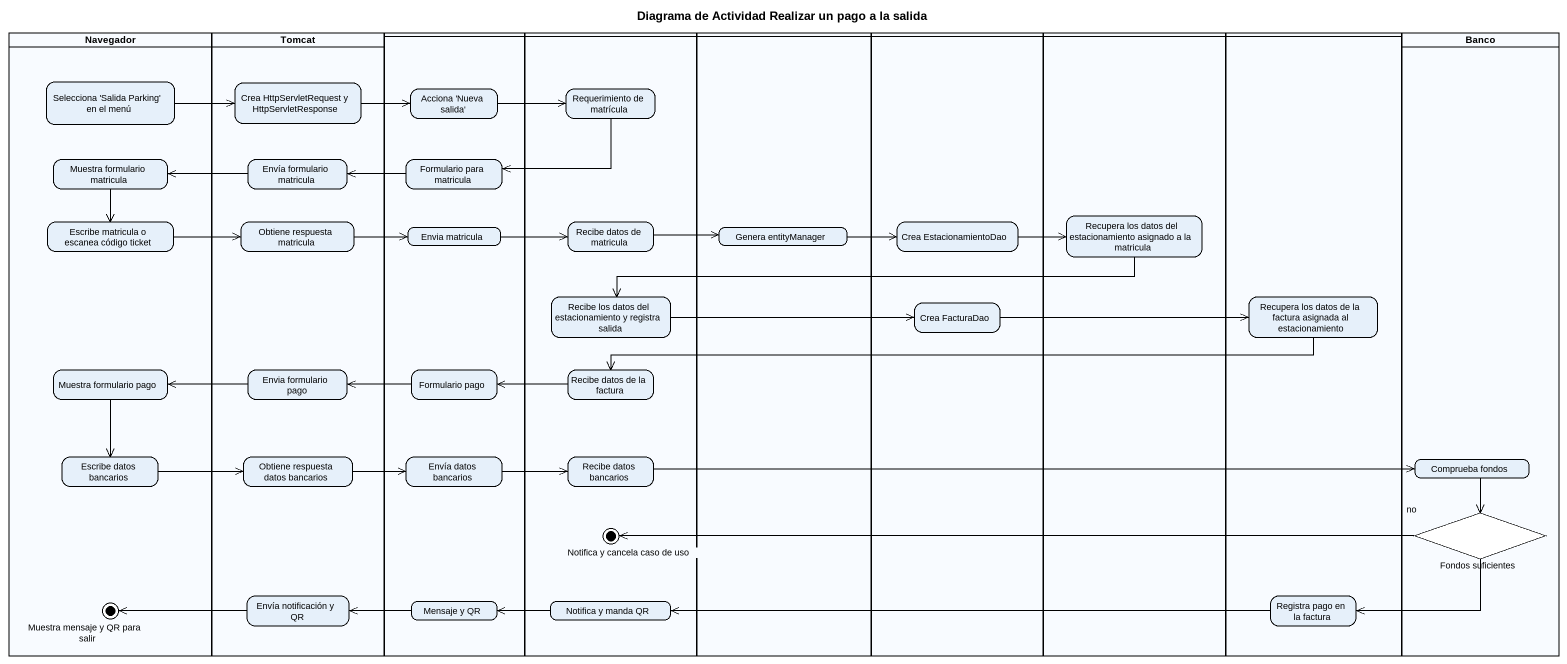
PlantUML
@startuml
title Diagrama de Actividad Realizar un pago a la salida
hide empty description
state Navegador <<partition>> {
  state "Selecciona 'Salida Parking' en el menú" as Selecciona_Salida_Parking
  state "Muestra formulario matricula" as Muestra_formulario_matricula
  state "Escribe matricula o escanea código ticket" as Escribe_matricula_o_escanea
  state "Muestra formulario pago" as Muestra_formulario_pago
  state "Escribe datos bancarios" as Escribe_datos_bancarios
  state "Muestra mensaje y QR para salir" as Muestra_mensaje_y_QR_para <<end>>
}
state Tomcat <<partition>> {
  state "Crea HttpServletRequest y HttpServletResponse" as Crea_HttpServletRequest_y
  state "Envía formulario matricula" as Envía_formulario_matricula
  state "Obtiene respuesta matricula" as Obtiene_respuesta_matricula
  state "Envia formulario pago" as Envia_formulario_pago
  state "Obtiene respuesta datos bancarios" as Obtiene_respuesta_datos
  state "Envía notificación y QR" as Envía_notificación_y_QR
}
state " " as lane1 <<partition>> {
  state "Acciona 'Nueva salida'" as Acciona_Nueva_salida
  state "Formulario para matricula" as Formulario_para_matricula
  state "Envia matricula" as Envia_matricula
  state "Formulario pago" as Formulario_pago
  state "Envía datos bancarios" as Envía_datos_bancarios
  state "Mensaje y QR" as Mensaje_y_QR
}
state " " as lane2 <<partition>> {
  state "Requerimiento de matrícula" as Requerimiento_de_matrícula
  state "Recibe datos de matricula" as Recibe_datos_de_matricula
  state "Recibe los datos del estacionamiento y registra salida" as Recibe_los_datos_del
  state "Recibe datos de la factura" as Recibe_datos_de_la_factura
  state "Recibe datos bancarios" as Recibe_datos_bancarios
  state "Notifica y cancela caso de uso" as Notifica_y_cancela_caso_de <<end>>
  state "Notifica y manda QR" as Notifica_y_manda_QR
}
state " " as lane3 <<partition>> {
  state "Genera entityManager" as Genera_entityManager
}
state " " as lane4 <<partition>> {
  state "Crea EstacionamientoDao" as Crea_EstacionamientoDao
  state "Crea FacturaDao" as Crea_FacturaDao
}
state " " as lane5 <<partition>> {
  state "Recupera los datos del estacionamiento asignado a la matricula" as Recupera_los_datos_del
}
state " " as lane6 <<partition>> {
  state "Recupera los datos de la factura asignada al estacionamiento" as Recupera_los_datos_de_la
  state "Registra pago en la factura" as Registra_pago_en_la_factura
}
state Banco <<partition>> {
  state "Comprueba fondos" as Comprueba_fondos
  state "Fondos suficientes" as Fondos_suficientes <<choice>>
}
Selecciona_Salida_Parking -right-> Crea_HttpServletRequest_y
Crea_HttpServletRequest_y -right-> Acciona_Nueva_salida
Acciona_Nueva_salida -right-> Requerimiento_de_matrícula
Requerimiento_de_matrícula -left-> Formulario_para_matricula
Muestra_formulario_matricula --> Escribe_matricula_o_escanea
Envía_formulario_matricula -left-> Muestra_formulario_matricula
Formulario_para_matricula -left-> Envía_formulario_matricula
Escribe_matricula_o_escanea -right-> Obtiene_respuesta_matricula
Obtiene_respuesta_matricula -right-> Envia_matricula
Recibe_datos_de_matricula -right-> Genera_entityManager
Crea_EstacionamientoDao -right-> Recupera_los_datos_del
Recupera_los_datos_del -left-> Recibe_los_datos_del
Envia_matricula -right-> Recibe_datos_de_matricula
Genera_entityManager -right-> Crea_EstacionamientoDao
Recibe_los_datos_del -right-> Crea_FacturaDao
Recupera_los_datos_de_la -left-> Recibe_datos_de_la_factura
Crea_FacturaDao -right-> Recupera_los_datos_de_la
Muestra_formulario_pago --> Escribe_datos_bancarios
Envia_formulario_pago -left-> Muestra_formulario_pago
Formulario_pago -left-> Envia_formulario_pago
Recibe_datos_de_la_factura -left-> Formulario_pago
Escribe_datos_bancarios -right-> Obtiene_respuesta_datos
Obtiene_respuesta_datos -right-> Envía_datos_bancarios
Envía_datos_bancarios -right-> Recibe_datos_bancarios
Recibe_datos_bancarios -right-> Comprueba_fondos
Comprueba_fondos --> Fondos_suficientes
Fondos_suficientes -left-> Notifica_y_cancela_caso_de : no
Fondos_suficientes -left-> Registra_pago_en_la_factura
Envía_notificación_y_QR -left-> Muestra_mensaje_y_QR_para
Mensaje_y_QR -left-> Envía_notificación_y_QR
Notifica_y_manda_QR -left-> Mensaje_y_QR
Registra_pago_en_la_factura -left-> Notifica_y_manda_QR
@enduml
